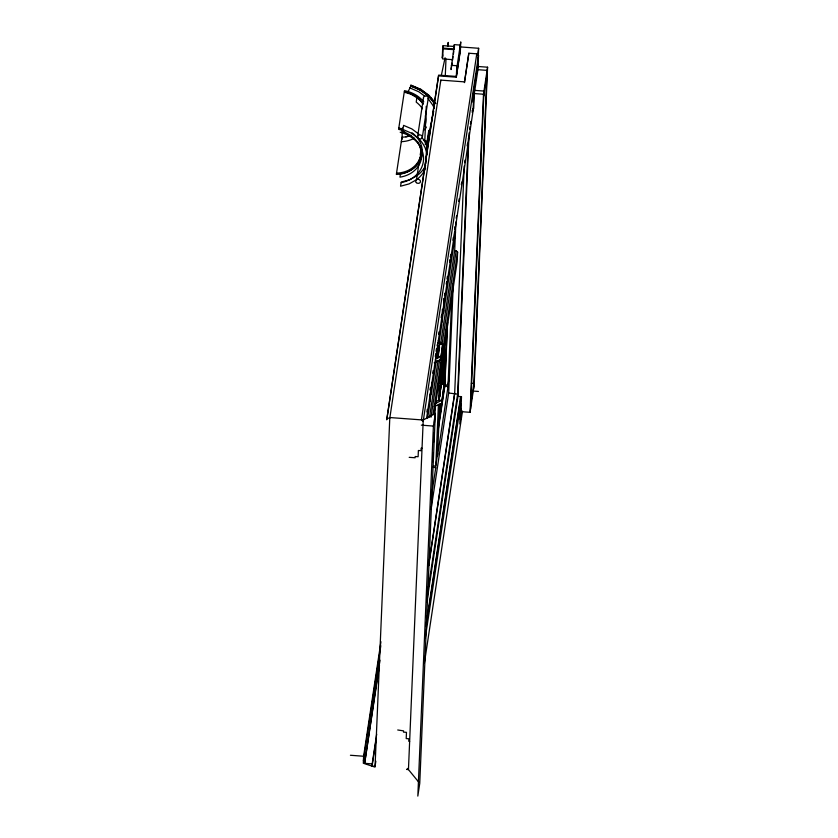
<?xml version="1.0" encoding="UTF-8"?>
<svg xmlns="http://www.w3.org/2000/svg" width="838" height="838" viewBox="0 0 838 838"><rect width="100%" height="100%" fill="white"/><g stroke="black" fill="none" stroke-linecap="round" stroke-linejoin="round"><path stroke-width="1.26" d="M402.104 139.234L402.188 132.016L404.66 131.66M380.934 641.719L363.608 756.243L363.315 763.24L375.026 767.116M376.681 734.203L372.187 763.889L364.645 763.334L379.97 660.176M375.843 761.187L375.057 766.361L372.093 766.142L372.187 763.889M456.312 77.19L456.668 68.946L460.753 41.9L460.408 50.144L456.312 77.19L438.567 75.881L386.737 419.828L438.599 75.127L456.343 76.436L460.439 49.4M375.057 766.361L389.806 417.544L423.232 420.016L435.331 413.385L419.754 783.383L417.827 796.1L433.403 426.081L435.331 413.385M424.814 140.501L426.259 106.269M425.861 163.714L426.689 144.146L428.763 130.403L428.386 139.338M418.948 782.399L408.452 769.577L423.232 420.016M440.798 80.867L440.83 80.123L464.503 81.873L468.83 53.234L476.78 53.821L478.529 55.455L478.247 62.201L473.428 93.489L473.061 102.236M454.552 46.499L443.134 45.65L442.579 58.922L452.593 59.666M430.177 393.965L429.737 404.272L427.6 418.434M430.344 390.068L430.449 387.46M431.79 382.327L431.308 393.933L436.347 360.612M445.282 75.86L445.994 58.89M448.173 46.394L448.34 42.476L447.523 46.289M432.837 461.644L433.225 452.541M433.665 442.139L434.053 433.026M434.493 422.624L435.205 405.718M459.957 52.574L460.272 45.084L454.353 44.644L451.054 69.575L452.028 63.112M440.694 389.691L441.071 387.25L438.41 385.04L438.494 383.05M431.067 498.736L435.718 467.971L438.4 404.345M438.567 400.438L439.227 384.831M439.395 380.934L439.72 373.13M442.422 309.222L441.773 324.725L439.06 342.669M434.22 362.802L440.683 359.575L442.642 344.481L438.211 340.804M440.369 370.564L440.484 367.976M454.175 48.897L454.353 44.644M439.709 404.115L437.52 456.04L447.984 386.842L451.881 294.599M440.044 396.311L440.484 385.909M440.652 382.002L441.532 361.199M444.171 298.59L443.574 312.794L454.039 243.596L454.531 231.99M439.898 416.936L440.442 404.105M441.071 387.25L441.197 384.254L438.536 382.044M441.301 383.615L442.506 355.228L442.118 357.784M440.139 415.355L440.631 403.759M441.49 383.322L442.642 356.129M434.262 406.535L441.616 403.371L444.15 384.464L438.84 380.054M443.281 384.694L444.088 365.441M444.36 359.031L444.475 356.464L443.124 365.368M441.113 376.87L444.58 353.961L445.229 338.426M456.825 73.262L457.15 65.762L451.232 65.322M444.653 387.303L447.366 323.091L446.979 325.636M447.586 321.981L444.894 385.71L437.865 432.188M454.636 229.382L454.751 226.784M448.676 393.085L453.316 283.244M440.662 343.549L454.699 250.583L455.914 221.934M464.503 81.873L464.472 82.616L468.83 53.234M454.699 250.583L456.176 250.688L457.6 252.049L457.213 261.372L434.115 414.077M464.21 166.071L454.657 393.902L428.7 565.587M468.442 138.102L457.621 394.111L426.971 596.792M469.091 132.949L457.957 396.384L426.909 601.705M459.475 411.353L459.58 408.85M460.093 409.08L459.989 411.573L470.045 412.317L474.14 385.271L487.58 67.197L477.524 66.453M460.251 405.33L460.617 396.584L426.05 625.148M426.165 626.216L459.79 403.853L460.68 403.916L459.832 423.913L461.717 411.458M426.542 418.518L473.072 110.826L473.92 90.839M460.879 411.636L461.508 396.646L457.957 396.384L457.621 394.111L448.676 393.012L431.099 509.211M477.87 66.527L477.974 63.918M478.089 61.31L478.634 48.279L460.89 46.959M470.045 412.317L483.495 94.233L487.58 67.197M470.527 409.133L483.976 91.059L474.8 90.378M473.659 388.455L487.098 70.371L477.932 69.701M402.397 127.952L401.894 131.294A28.22 23.715 8.6 0 1 421.755 155.763A28.22 23.715 8.6 0 1 399.956 177.153L400.459 173.812A28.22 23.715 8.6 0 0 421.524 157.01A28.22 23.715 8.6 0 0 412.066 132.781M403.151 130.592A27.026 22.72 8.6 0 0 398.605 129.366L404.241 92.138L410.945 94.212L416.884 97.669L416.214 102.121A27.026 22.72 8.6 0 1 422.467 108.793M420.634 90.274L420.781 89.31L410.798 85.015L410.651 85.968L420.634 90.274L429.108 96.559L434.681 103.42M417.575 136.772L423.473 97.795M422.362 137.128L428.26 98.151M425.631 165.505A34.903 29.34 8.6 0 1 417.083 175.634L409.688 179.772L401.182 182.087L400.554 186.214L409.07 183.91L416.465 179.772L419.817 157.565M420.215 154.988L420.603 152.411M429.108 96.559L429.255 95.605L420.781 89.31M443.134 45.65L442.653 48.834L454.07 49.672M442.747 54.899L442.265 58.084L442.684 48.08L454.102 48.929M440.83 80.123L389.775 418.298L386.81 418.078M447.764 46.258L448.34 42.476M452.415 60.525L453.002 56.649M453.4 54.061L453.787 51.474M380.819 645.71L363.42 760.736L364.75 760.841M364.645 763.334L379.478 665.257M476.78 53.821L421.42 419.88L423.169 421.514M477.681 54.638L478.634 48.279M423.347 420.32L478.529 55.455M372.093 766.142L376.199 739.032M478.414 66.516L474.318 93.563L473.69 108.552L472.8 108.49M426.909 411.95L427.296 409.363M430.229 389.995L430.617 387.407M432.764 373.203L433.152 370.626M435.299 356.422L435.697 353.835M436.085 351.258L436.472 348.671M438.62 334.467L439.018 331.879M441.165 317.675L441.553 315.098M443.7 300.894L444.088 298.307M444.486 295.73L444.873 293.143M446.235 284.103L446.633 281.526M447.021 278.939L447.408 276.362M449.556 262.158L449.954 259.571M450.341 256.983L450.729 254.406M452.876 240.202L453.274 237.615M456.197 218.247L456.595 215.67M458.742 201.466L459.13 198.878M461.277 184.674L461.665 182.087M464.598 162.719L464.985 160.142M467.133 145.938L467.531 143.35M469.678 129.146L470.066 126.569M470.453 123.982L470.851 121.395M472.213 112.365L472.601 109.778M429.842 401.769L431.413 391.43M441.877 322.232L443.679 310.301M454.144 241.093L455.474 232.346M436.734 358.046L438.672 345.235M435.697 357.428L437.855 356.36L439.688 344.261L437.907 342.794M438.096 356.936L439.562 347.267L436.902 345.057M429.559 417.146L438.096 360.33M430.983 417.24L439.772 359.146M442.118 343.653L456.176 250.688M440.683 359.575L442.642 344.481L439.688 344.261M433.005 414.726L457.6 252.049M441.155 364.184L441.542 361.618M442.935 352.358L443.323 349.813M443.711 347.267L444.088 344.722M444.475 342.176L445.051 338.363M445.439 335.818L445.826 333.273M446.214 330.727L446.591 328.182M440.463 370.522L440.851 367.955M441.238 365.399L442.401 357.721M442.831 354.862L447.262 325.584M483.767 96.056L486.888 75.368M435.551 401.769L438.787 400.155L441.197 384.254L444.15 384.464L441.616 403.371M439.028 400.711L440.327 392.142M441.626 383.343L446.057 354.076L444.58 353.961M441.909 383.301L445.952 356.569M437.771 431.015L438.347 427.181M438.735 424.615L444.758 384.81M437.625 453.547L435.823 465.478L432.618 466.85L435.718 467.971M449.409 375.592L448.089 384.338L444.894 385.71L447.984 386.842M397.715 729.982L403.56 730.872L403.507 732.119L406.472 732.339L406.21 738.582L408.871 738.781L408.766 741.284L409.646 741.347M428.585 565.388L454.594 393.441M425.295 637.917L460.68 403.916M459.706 418.864L461.35 408.462M424.363 663.308L462.513 411.07M470.736 404.136L473.868 383.458L471.354 383.27M426.689 144.146L433.728 111.098M441.301 75.514L445.093 57.728M426.28 143.036A2.399 2.022 8.6 0 0 426.322 141.999L427.883 140.355M408.515 768.079L406.639 769.452L408.452 769.577M434.262 108.123A38.611 32.452 8.6 0 0 432.46 104.729L428.155 98.664A2.399 2.022 8.6 0 0 424.74 96.129L424.238 96.412A2.399 2.022 8.6 0 0 423.536 98.318M435.425 359.261L440.819 356.579L437.855 356.36M435.278 403.602L441.752 400.375L438.787 400.155M405.822 136.845L411.374 135.337M473.428 93.489L483.495 94.233M472.182 110.763L473.072 110.826M437.52 384.977L438.41 385.04M473.292 391.074L478.435 391.451M422.038 448.257L421.147 448.183L421.043 450.687L418.382 450.488L418.12 456.731L415.166 456.521L415.114 457.768L409.195 457.328M350.42 755.268L363.608 756.243M421.336 425.149L433.403 426.081M410.264 93.28L404.22 91.405L404.586 90.693A29.833 25.077 8.6 0 1 423.798 101.859M409.751 87.864L418.885 91.803L424.73 96.14M429.433 95.951L421.074 89.75L411.228 85.507L407.697 92.473C413.721 94.6 419.513 98.036 423.043 103.503M418.843 134.111L411.846 128.916L403.581 125.365L402.952 129.502L411.217 133.053L418.214 138.249A34.903 29.34 8.6 0 1 427.212 154.621M429.255 95.605L435.624 103.451M430.942 97.816L435.739 103.713M426.322 141.999L424.688 140.438A2.399 2.022 8.6 0 0 423.452 140.355M425.62 143.906A2.399 2.022 8.6 0 1 425.107 144.188M417.502 141.57A27.026 22.72 8.6 0 1 396.343 174.43L401.978 137.202A27.026 22.72 8.6 0 0 411.008 135.536M420.288 145.938A27.026 22.72 8.6 0 1 396.542 173.152M398.794 128.099A27.026 22.72 8.6 0 1 402.219 128.947M425.547 168.469A34.903 29.34 8.6 0 1 416.465 179.772M400.187 132.236A30.891 25.968 8.6 0 1 423.546 158.068A30.891 25.968 8.6 0 1 401.266 182.6M422.09 137.694A34.903 29.34 8.6 0 1 426.971 146.87M410.421 86.042A40.915 34.389 8.6 0 1 434.482 103.902M426.427 127.03A29.833 25.077 8.6 0 1 424.562 129.838M425.358 115.623A27.026 22.72 8.6 0 1 424.824 126.224M414.401 138.176A27.026 22.72 8.6 0 1 401.308 141.653M416.884 97.669A27.026 22.72 8.6 0 1 423.138 104.341M416.339 182.632A2.399 2.022 8.6 0 0 420.383 182.014A2.399 2.022 8.6 0 0 417.554 179.332A2.399 2.022 8.6 0 0 416.339 182.632M418.214 138.249A2.399 2.022 8.6 0 0 422.258 137.642A2.399 2.022 8.6 0 0 419.429 134.949A2.399 2.022 8.6 0 0 418.214 138.249"/></g></svg>
